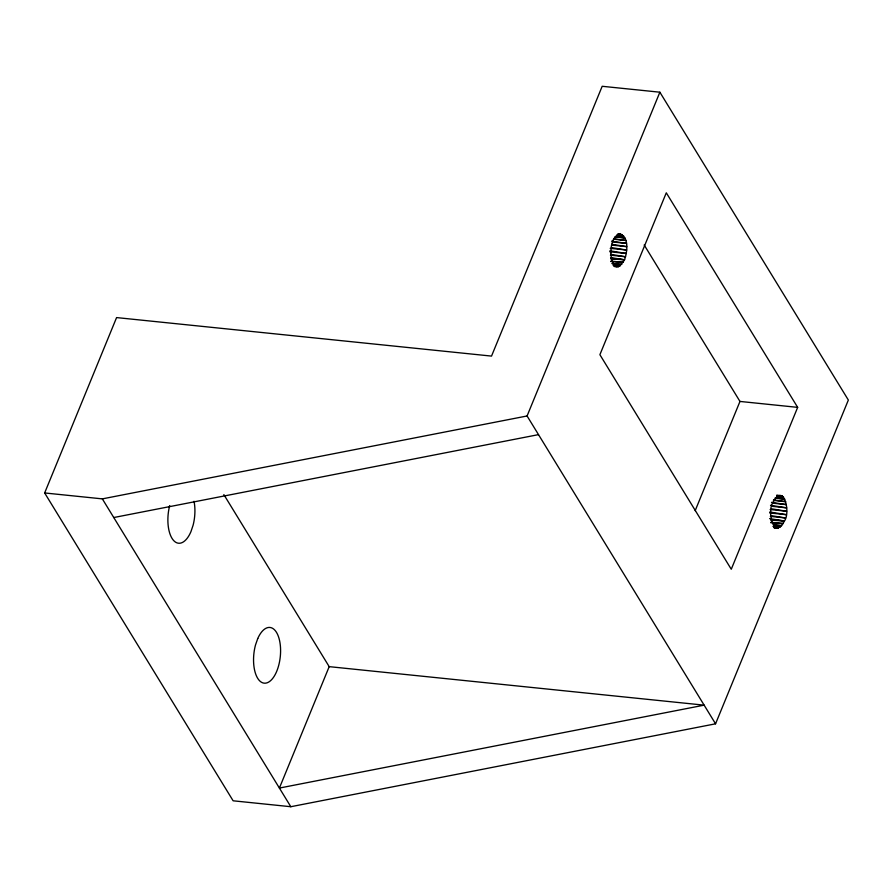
<?xml version="1.0" encoding="UTF-8"?>
<svg xmlns="http://www.w3.org/2000/svg" width="893" height="893" viewBox="0 0 893 893"><rect width="100%" height="100%" fill="white"/><g stroke="black" fill="none" stroke-linecap="round" stroke-linejoin="round"><path stroke-width="1.34" d="M610.823 258.992L624.531 259.763C627.422 251.837 629.665 234.971 618.012 233.799L620.758 234.089C604.583 234.881 610.075 283.784 624.531 259.763L611.035 257.63M770.748 520.184L784.456 520.954C790.863 512.448 783.663 481.863 773.037 502.301C766.629 510.807 773.829 541.392 784.456 520.954L769.61 518.621M44.65 492.958L116.581 317.584L491.53 356.095L602.183 86.286L659.871 92.202L848.35 400.042L715.561 723.81L290.817 806.714L233.129 800.798L44.65 492.958L102.338 498.874L527.082 415.971L659.871 92.202M329.193 666.647L279.397 788.061L704.142 705.157L329.193 666.647L223.853 494.599M695.189 510.651L739.973 401.437L644.177 244.972M797.661 407.364L731.267 569.254L599.895 354.7L666.29 192.81L797.661 407.364L739.973 401.437M113.757 517.538L538.501 434.634M610.879 261.56L623.258 262.363L610.89 261.091M770.793 522.751L783.183 523.555L770.815 522.282M612.14 263.714L621.785 264.44L612.174 263.457M773.438 525.017L781.71 525.631L773.472 524.794M613.29 265.31L620.188 265.913L613.324 265.199M773.215 526.502L780.114 527.104L773.249 526.401M774.309 527.484L778.45 527.897L774.331 527.473M618.19 234.29L622.321 234.714L618.179 234.256M616.862 235.339L623.727 236.042L616.851 235.194M615.299 237.002L624.921 237.996L615.333 236.712M613.48 239.212L625.848 240.485L613.58 238.721M612.732 242.003L626.462 243.409L611.549 241.143M611.649 245.095L626.752 246.647L611.917 244.302M610.209 248.354L626.696 250.051L611.605 247.607M609.807 251.77L626.283 253.467L609.919 250.799M610.444 255.197L625.558 256.749L610.633 254.338M610.801 258.345L624.531 259.763M776.776 496.53L783.652 497.234L776.776 496.396M775.224 498.194L784.847 499.187L775.258 497.903M773.405 500.415L785.773 501.676L773.505 499.913M772.657 503.194L786.387 504.612L771.474 502.346M771.563 506.298L786.677 507.849L770.503 505.293M770.134 509.557L786.621 511.243L771.519 508.798M769.733 512.973L786.208 514.658L769.844 511.99M770.369 516.4L785.483 517.951L770.559 515.54M770.715 519.547L784.456 520.954M614.127 266.471L616.884 266.784M527.082 415.971L715.561 723.81M102.338 498.874L290.817 806.714M194.027 501.274A27.996 13.283 -84.1 0 1 193.111 525.196L190.957 531.614A27.996 13.283 -84.1 0 1 173.175 539.986A27.996 13.283 -84.1 0 1 169.692 505.572M257.753 638.54L255.532 644.88A27.996 13.283 -84.1 0 0 265.567 683.156A27.996 13.283 -84.1 0 0 279.889 642.201A27.996 13.283 -84.1 0 0 257.753 638.54M618.525 266.694L614.384 266.293L618.525 266.694M782.246 495.916L776.743 495.347L782.246 495.916M776.81 527.975L774.064 527.696L776.81 527.975"/></g></svg>
